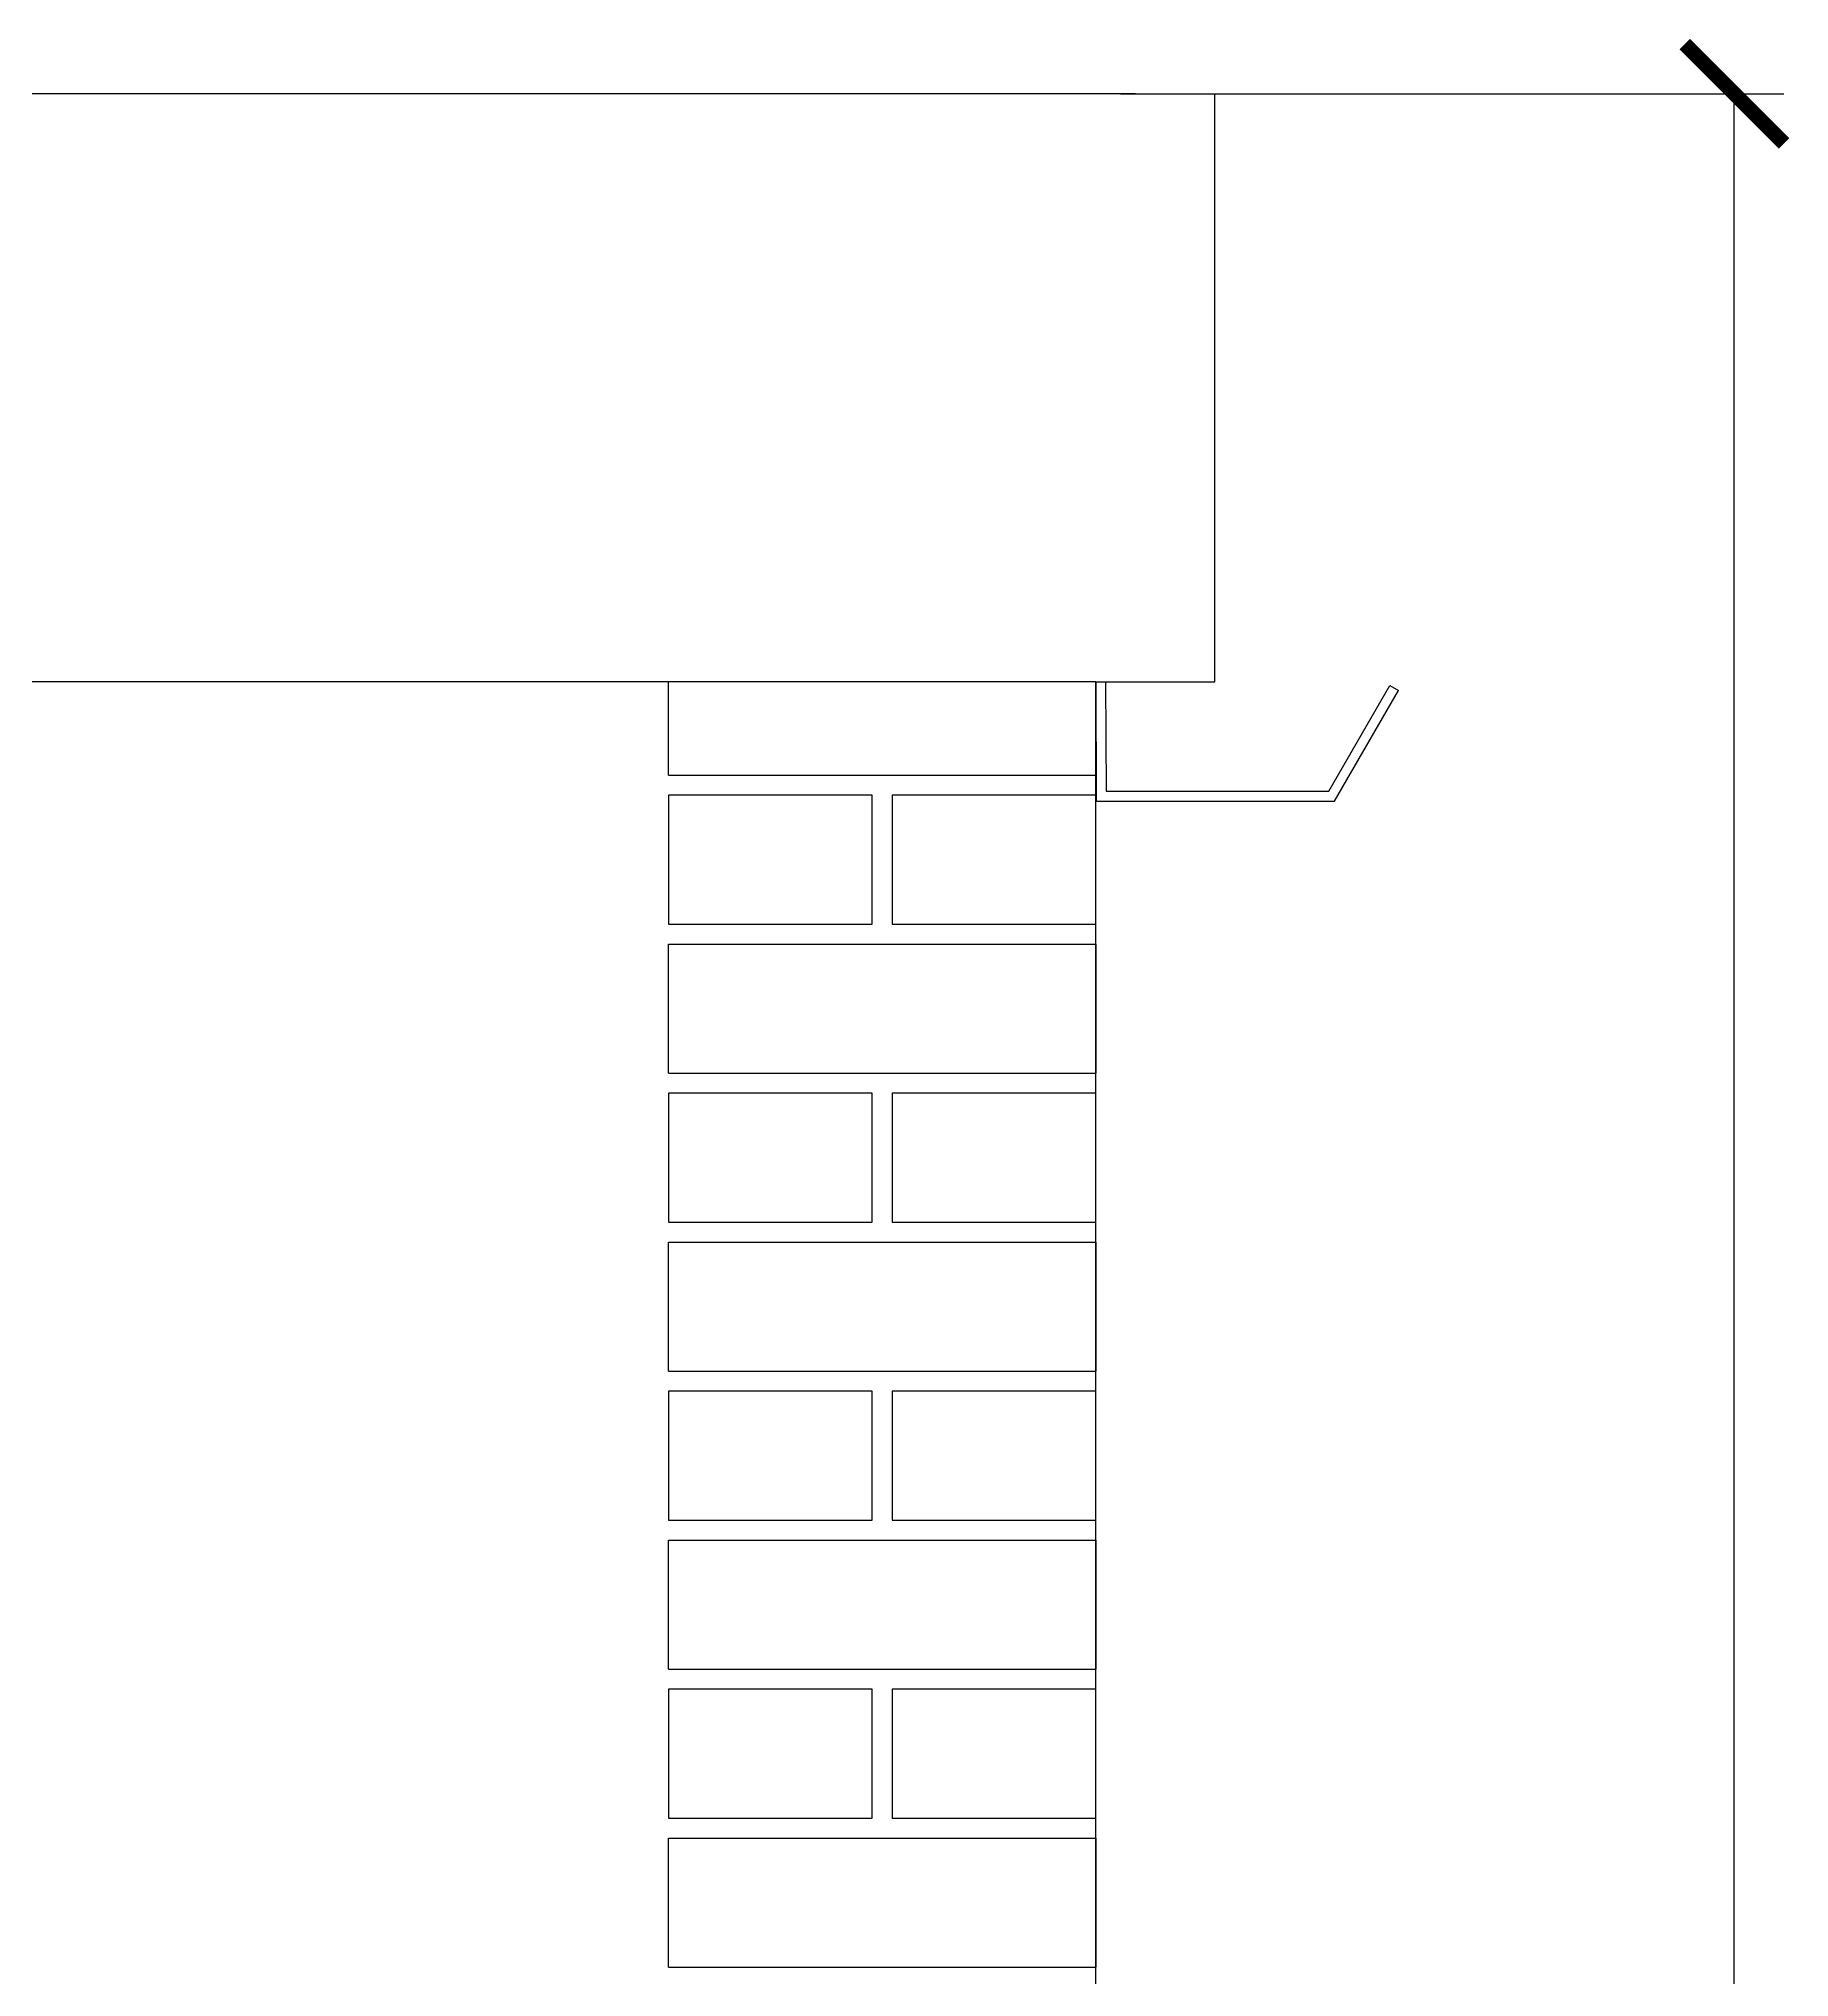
# Model space of a CAD drawing. Header units: millimetres. Extents: x -11841 to 102317, y -68819 to 40378.
# Drawn here: x 60201 to 61082, y 5068 to 6043 of the extents above; entities that cross this region are included whole.
import ezdxf

# ---------------------------------------------------------------- set-up
doc = ezdxf.new("R2010")
doc.units = ezdxf.units.MM
doc.styles.get("Standard").update_dxf_attribs({"font": 'Arial.ttf'})
doc.dimstyles.new('JRMStyle', dxfattribs={"dimtxt": 3.5, "dimasz": 2.5, "dimexe": 1.25, "dimexo": 0.625, "dimtad": 1, "dimdec": 0, "dimdsep": 46, "dimtxsty": 'Standard', "dimblk": 'ARCHTICK', "dimblk1": 'ARCHTICK', "dimblk2": 'ARCHTICK', "dimcen": 2.5, "dimadec": 0, "dimazin": 0, "dimtfac": 1, "dimtdec": 0, "dimtmove": 0, "dimatfit": 3, "dimldrblk": 'ARCHTICK', "dimfxl": 1, "dimarcsym": 0})

# ---------------------------------------------------------------- blocks, each defined once
blk = doc.blocks.new('_ArchTick')
at = {"color": 0, "linetype": 'ByBlock', "const_width": 0.15}
blk.add_lwpolyline([(-0.5, -0.5), (0.5, 0.5)], dxfattribs=at)
blk = doc.blocks.new('*D62')
at = {"color": 0, "lineweight": -2, "ltscale": 0.58, "transparency": 16777216}
for p, q in [((60745.78, 6015.83), (61079.72, 6015.83)), ((61054.72, 2212.83), (61054.72, 6015.83)), ((60745.78, 2212.83), (61079.72, 2212.83))]:
    blk.add_line(p, q, dxfattribs=at)
at = {"layer": 'Defpoints', "color": 0, "ltscale": 0.58, "transparency": 16777216}
for p in [(60733.28, 6015.83), (61054.72, 6015.83), (60733.28, 2212.83)]:
    blk.add_point(p, dxfattribs=at)
at = {"color": 0, "lineweight": -2, "ltscale": 0.58, "transparency": 16777216, "xscale": 50, "yscale": 50, "zscale": 50}
for p, rotation in [((61054.72, 6015.83), 90), ((61054.72, 2212.83), 270)]:
    blk.add_blockref('_ArchTick', p, dxfattribs=dict(at, rotation=rotation))
at = {"color": 0, "ltscale": 0.58, "transparency": 16777216, "insert": (61006.46, 4114.33), "char_height": 70, "attachment_point": 5, "rotation": 90}
blk.add_mtext('3803mm', dxfattribs=at)

msp = doc.modelspace()

# ---------------------------------------------------------------- linework, layer by layer
for p, q in [((60753.28, 6015.83), (55479.28, 6015.83)), ((60733.28, 5719.83), (55479.28, 5719.83)), ((60518.28, 5672.83), (60518.28, 5719.83)), ((60733.28, 2212.83), (60733.28, 5719.83)), ((60733.28, 5719.83), (60733.28, 5672.83)), ((60518.28, 5672.83), (60733.28, 5672.83)), ((60620.78, 5662.83), (60518.28, 5662.83)), ((60518.28, 5662.83), (60518.28, 5597.83)), ((60620.78, 5597.83), (60620.78, 5662.83)), ((60733.28, 5662.83), (60630.78, 5662.83)), ((60630.78, 5662.83), (60630.78, 5597.83)), ((60733.28, 5597.83), (60733.28, 5662.83)), ((60518.28, 5597.83), (60620.78, 5597.83)), ((60630.78, 5597.83), (60733.28, 5597.83)), ((60518.28, 5522.83), (60518.28, 5587.83)), ((60518.28, 5587.83), (60733.28, 5587.83)), ((60733.28, 5587.83), (60733.28, 5522.83)), ((60518.28, 5522.83), (60733.28, 5522.83)), ((60620.78, 5512.83), (60518.28, 5512.83)), ((60518.28, 5512.83), (60518.28, 5447.83)), ((60620.78, 5447.83), (60620.78, 5512.83)), ((60733.28, 5512.83), (60630.78, 5512.83)), ((60630.78, 5512.83), (60630.78, 5447.83)), ((60733.28, 5447.83), (60733.28, 5512.83)), ((60518.28, 5447.83), (60620.78, 5447.83)), ((60630.78, 5447.83), (60733.28, 5447.83)), ((60518.28, 5372.83), (60518.28, 5437.83)), ((60518.28, 5437.83), (60733.28, 5437.83)), ((60733.28, 5437.83), (60733.28, 5372.83)), ((60518.28, 5372.83), (60733.28, 5372.83)), ((60620.78, 5362.83), (60518.28, 5362.83)), ((60518.28, 5362.83), (60518.28, 5297.83)), ((60620.78, 5297.83), (60620.78, 5362.83)), ((60733.28, 5362.83), (60630.78, 5362.83)), ((60630.78, 5362.83), (60630.78, 5297.83)), ((60733.28, 5297.83), (60733.28, 5362.83)), ((60518.28, 5297.83), (60620.78, 5297.83)), ((60630.78, 5297.83), (60733.28, 5297.83)), ((60518.28, 5222.83), (60518.28, 5287.83)), ((60518.28, 5287.83), (60733.28, 5287.83)), ((60733.28, 5287.83), (60733.28, 5222.83)), ((60518.28, 5222.83), (60733.28, 5222.83)), ((60620.78, 5212.83), (60518.28, 5212.83)), ((60518.28, 5212.83), (60518.28, 5147.83)), ((60620.78, 5147.83), (60620.78, 5212.83)), ((60733.28, 5212.83), (60630.78, 5212.83)), ((60630.78, 5212.83), (60630.78, 5147.83)), ((60733.28, 5147.83), (60733.28, 5212.83)), ((60518.28, 5147.83), (60620.78, 5147.83)), ((60630.78, 5147.83), (60733.28, 5147.83)), ((60518.28, 5072.83), (60518.28, 5137.83)), ((60518.28, 5137.83), (60733.28, 5137.83)), ((60733.28, 5137.83), (60733.28, 5072.83)), ((60518.28, 5072.83), (60733.28, 5072.83))]:
    msp.add_line(p, q)
at = {"ltscale": 0.58}
for p, q in [((60793.28, 5719.83), (60793.28, 6015.83)), ((60733.28, 5719.83), (60793.28, 5719.83)), ((60733.28, 5719.83), (60733.54, 5659.83)), ((60738.28, 5719.85), (60738.52, 5664.83)), ((60850.66, 5664.83), (60881.35, 5718)), ((60881.35, 5718), (60885.68, 5715.5)), ((60853.54, 5659.83), (60885.68, 5715.5)), ((60733.54, 5659.83), (60853.54, 5659.83)), ((60738.52, 5664.83), (60850.66, 5664.83))]:
    msp.add_line(p, q, dxfattribs=at)

# ---------------------------------------------------------------- dimensions: what is measured, and where the dimension line sits
dim = msp.add_linear_dim(base=(61054.72, 6015.83), p1=(60733.28, 2212.83), p2=(60733.28, 6015.83), angle=90, dimstyle='JRMStyle', override={"dimpost": 'mm'}, dxfattribs=at)
dim.commit()
dim.dimension.update_dxf_attribs({"geometry": '*D62', "text_midpoint": (61006.46, 4114.33)})

doc.saveas('drawing.dxf')
